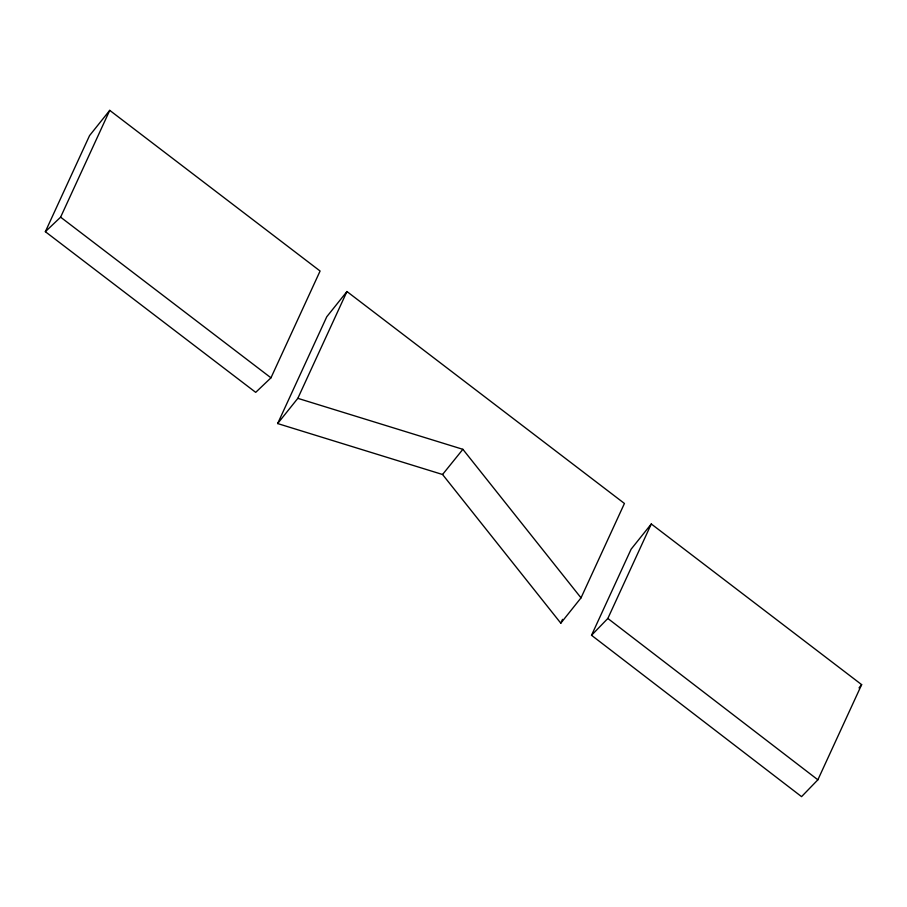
<?xml version="1.0" encoding="UTF-8"?>
<svg xmlns="http://www.w3.org/2000/svg" width="907" height="907" viewBox="0 0 907 907"><rect width="100%" height="100%" fill="white"/><g stroke="black" fill="none" stroke-linecap="round" stroke-linejoin="round"><path stroke-width="1.36" d="M45.35 231.693L89.555 135.596L109.736 110.359L320.092 271.023L270.966 377.822L255.706 392.357L45.35 231.693L60.61 217.17L109.736 110.359M277.644 423.558L326.769 316.758L346.95 291.532L624.435 503.464L581.024 597.86L560.798 623.177L442.559 474.497L277.644 423.558L297.825 398.332L346.95 291.532M560.798 623.177L562.555 619.345M591.523 635.285L631.113 549.2L651.294 523.974L861.65 684.638L817.876 779.805L801.561 796.641L591.523 635.285L607.837 618.461L651.294 523.974M859.02 687.925L861.65 684.638M442.559 474.497L462.887 449.316L581.024 597.86M297.825 398.332L462.887 449.316M60.61 217.17L270.966 377.822M607.837 618.461L817.876 779.805"/></g></svg>
